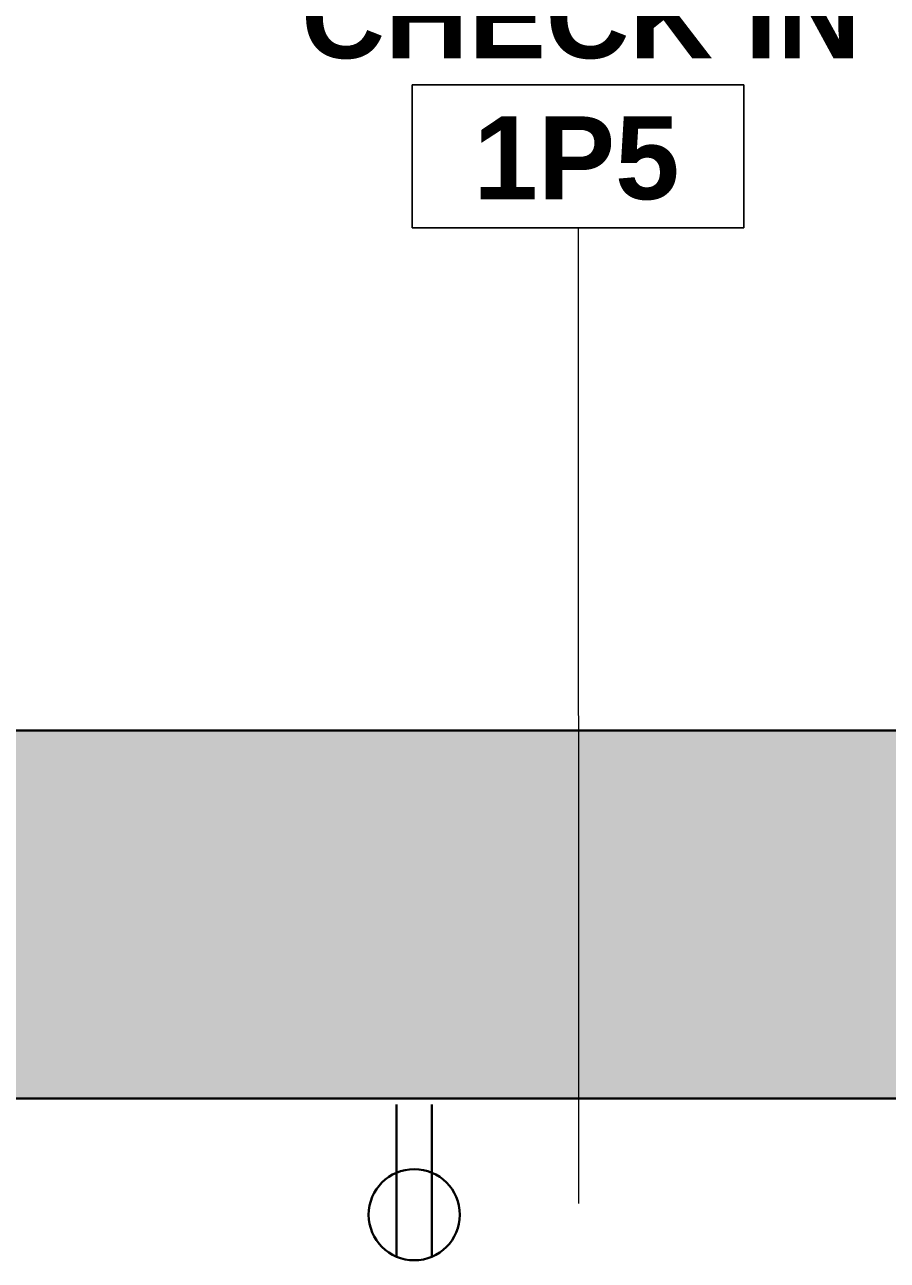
# Model space of a CAD drawing. Header units: inches. Extents: x -4688 to 1542, y -3558 to 978.
# Drawn here: x -470.5 to -423.6, y 534.9 to 602 of the extents above; entities that cross this region are included whole.
import ezdxf

# ---------------------------------------------------------------- set-up
doc = ezdxf.new("R2010")
doc.units = ezdxf.units.IN
doc.header["$MEASUREMENT"] = 0
for name, color, linetype, lineweight in [('A-ANNO-NOTE', 131, 'Continuous', 40), ('A-AREA-IDEN', 2, 'Continuous', 9), ('A-WALL', 113, 'Continuous', 18), ('A-WALL-PATT', 111, 'Continuous', 18)]:
    doc.layers.add(name, color=color, linetype=linetype, lineweight=lineweight)
doc.styles.add('Swis721 Lt BT_B', font='', dxfattribs={"height": 4.5})
doc.styles.get('Swis721 Lt BT_B').set_extended_font_data('Swis721 Lt BT', bold=True)

# ---------------------------------------------------------------- blocks, each defined once
blk = doc.blocks.new('Room Tag - Room Name and Number-3379422-1st Floor Power _ Signal')
at = {"layer": 'A-AREA-IDEN'}
for p, q in [((-0.1881, -0.1636), (-0.1881, -0.0018)), ((-0.1881, -0.0018), (0.1869, -0.0018)), ((0.1869, -0.0018), (-0.1881, -0.0018)), ((-0.1881, -0.0018), (-0.1881, -0.1636)), ((0.1869, -0.0018), (0.1869, -0.1636)), ((0.1869, -0.1636), (0.1869, -0.0018)), ((0.1869, -0.1636), (-0.1881, -0.1636)), ((-0.1881, -0.1636), (0.1869, -0.1636))]:
    blk.add_line(p, q, dxfattribs=at)

msp = doc.modelspace()

# ---------------------------------------------------------------- hatches: boundary and pattern name
at = {"layer": 'A-WALL-PATT', "lineweight": 9}
h = msp.add_hatch(color=7, dxfattribs=at)
h.paths.add_polyline_path([(1.715, 543.684), (1.715, 563.684), (-53.535, 563.684), (-53.535, 543.684), (-20.744, 543.684)], flags=0)
h.paths.add_polyline_path([(-101.053, 543.684), (-97.765, 543.684), (-97.765, 563.684), (-152.067, 563.684), (-152.067, 543.684), (-127.823, 543.684)], flags=0)
h.paths.add_polyline_path([(-196.298, 543.684), (-196.298, 563.684), (-253.928, 563.684), (-253.928, 543.684), (-208.133, 543.684)], flags=0)
h.paths.add_polyline_path([(-319.928, 543.684), (-319.928, 563.684), (-377.558, 563.684), (-377.558, 543.684), (-341.982, 543.684)], flags=0)
h.paths.add_polyline_path([(-421.788, 543.684), (-421.788, 563.684), (-473.093, 563.684), (-473.093, 543.684), (-422.292, 543.684)], flags=0)
h.paths.add_polyline_path([(-529.371, 543.684), (-517.324, 543.684), (-517.324, 563.684), (-590.071, 563.684), (-590.071, 543.684), (-556.141, 543.684)], flags=0)

# ---------------------------------------------------------------- linework, layer by layer
at = {"layer": 'A-ANNO-NOTE', "lineweight": 30}
for p, q in [((-450.295, 543.357), (-450.295, 535.094)), ((-448.379, 543.357), (-448.379, 535.094))]:
    msp.add_line(p, q, dxfattribs=at)
msp.add_circle((-449.337, 537.376), 2.475, dxfattribs=at)
at = {"layer": 'A-AREA-IDEN'}
msp.add_line((-440.403, 537.981), (-440.408, 590.979), dxfattribs=at)
at = {"layer": 'A-WALL', "color": 8, "lineweight": 30}
for p, q in [((-421.788, 563.684), (-473.093, 563.684)), ((-473.093, 543.684), (-421.788, 543.684))]:
    msp.add_line(p, q, dxfattribs=at)

# ---------------------------------------------------------------- block references
at = {"layer": 'A-AREA-IDEN', "xscale": 47.99999999999997, "yscale": 47.99999999999997, "zscale": 47.99999999999997}
msp.add_blockref('Room Tag - Room Name and Number-3379422-1st Floor Power _ Signal', (-440.413, 598.831), dxfattribs=at)

# ---------------------------------------------------------------- texts
at = {"layer": 'A-AREA-IDEN', "char_height": 4.5, "attachment_point": 1, "style": 'Swis721 Lt BT_B'}
for s, insert, width in [('CHECK IN', (-455.469, 604.689), 36.36), ('1P5', (-446.116, 597.03), 13.332)]:
    msp.add_mtext(s, dxfattribs=dict(at, insert=insert, width=width))

doc.saveas('drawing.dxf')
